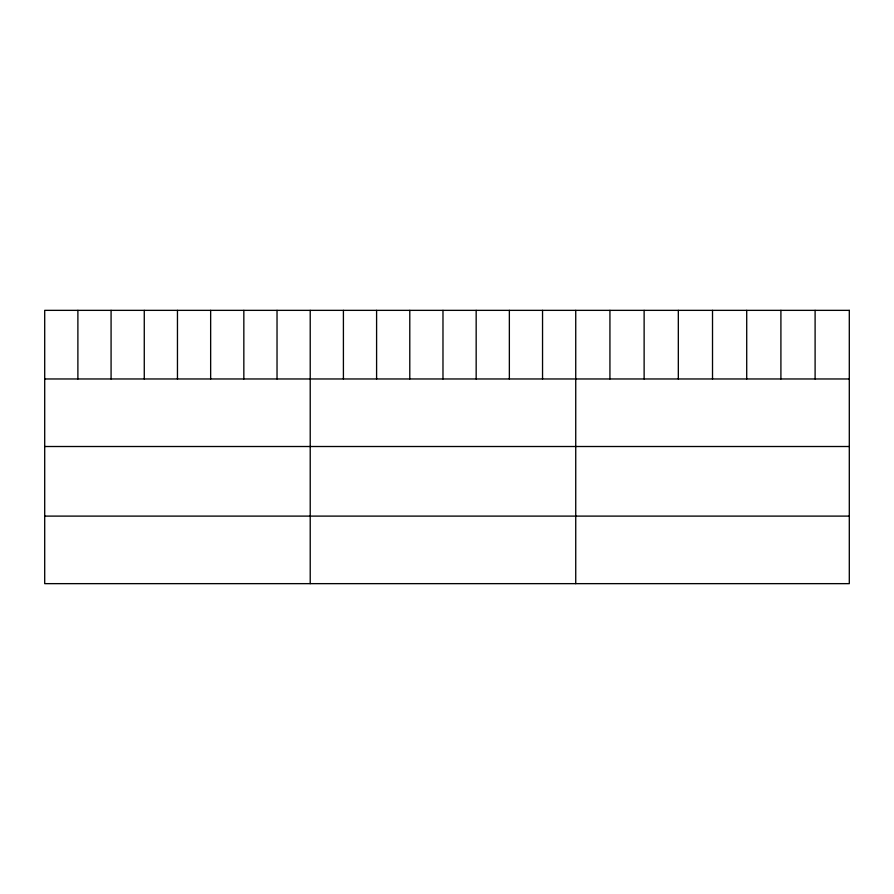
<?xml version="1.0" encoding="UTF-8"?>
<svg xmlns="http://www.w3.org/2000/svg" width="894" height="894" viewBox="0 0 894 894"><rect width="100%" height="100%" fill="white"/><g stroke="black" fill="none" stroke-linecap="round" stroke-linejoin="round"><path stroke-width="1.34" d="M44.7 378.967L849.3 378.967M44.7 446.508L849.3 446.508M44.7 516.106L849.3 516.106M815.104 310.352L815.104 378.967M780.909 310.352L780.909 378.967M746.713 310.352L746.713 378.967M712.518 310.352L712.518 378.967M678.322 310.352L678.322 378.967M644.127 310.352L644.127 378.967M609.931 310.352L609.931 378.967M575.736 310.352L575.736 583.648M542.546 310.352L542.546 378.967M509.356 310.352L509.356 378.967M476.167 310.352L476.167 378.967M442.977 310.352L442.977 378.967M409.787 310.352L409.787 378.967M376.597 310.352L376.597 378.967M343.408 310.352L343.408 378.967M310.218 310.352L310.218 583.648M277.028 310.352L277.028 378.967M243.838 310.352L243.838 378.967M210.649 310.352L210.649 378.967M177.459 310.352L177.459 378.967M144.269 310.352L144.269 378.967M111.079 310.352L111.079 378.967M77.89 310.352L77.89 378.967M849.3 310.352L44.7 310.352L44.7 583.648L849.3 583.648L849.3 310.352"/></g></svg>
